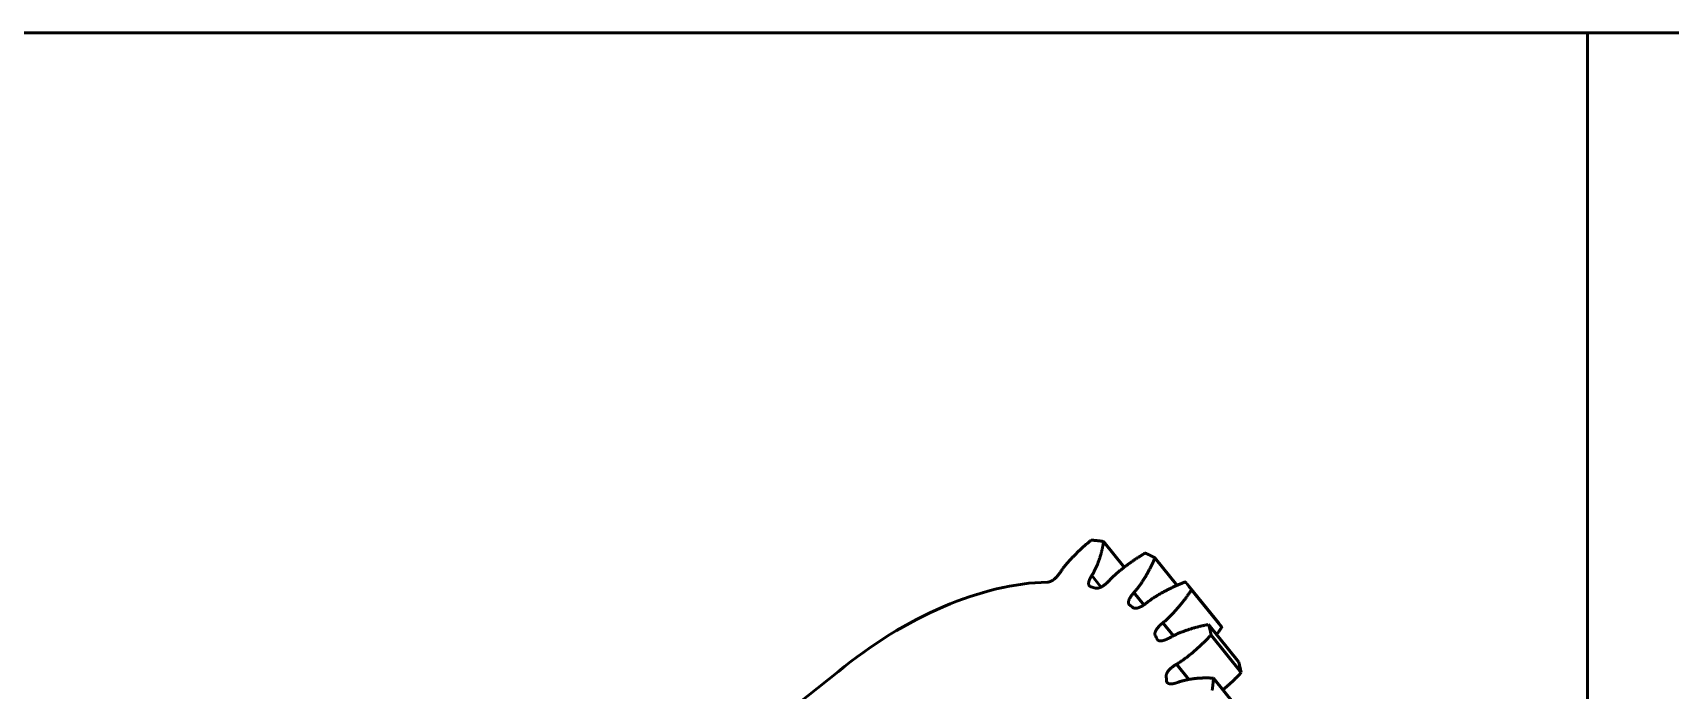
# Model space of a CAD drawing. Header units: inches. Extents: x -122986 to 27550, y -4965 to 6170.
# Drawn here: x 5625.7 to 5792.3, y 803.3 to 870.2 of the extents above; entities that cross this region are included whole.
import ezdxf

# ---------------------------------------------------------------- set-up
doc = ezdxf.new("R2010")
doc.units = ezdxf.units.IN
doc.header["$LTSCALE"] = 2
doc.header["$MEASUREMENT"] = 0
doc.layers.add('1 Đậm', color=7, linetype='Continuous', lineweight=50)

msp = doc.modelspace()

# ---------------------------------------------------------------- linework, layer by layer
at = {"layer": '1 Đậm', "lineweight": 50, "ltscale": 15}
for p, q in [((5353.394, 870.226), (6183.394, 870.226)), ((5783.912, 870.226), (5783.912, 276.226))]:
    msp.add_line(p, q, dxfattribs=at)
at = {"layer": '1 Đậm', "lineweight": 50}
for p, q in [((5734.654, 818.446), (5736.769, 815.816)), ((5739.882, 816.779), (5742.144, 813.964)), ((5733.449, 814.976), (5734.349, 813.856)), ((5737.745, 813.241), (5738.742, 812.001)), ((5746.372, 810.122), (5743.303, 813.94)), ((5743.617, 813.53), (5746.686, 809.712)), ((5740.694, 810.166), (5741.763, 808.836)), ((5745.34, 809.989), (5748.409, 806.171)), ((5745.604, 808.921), (5748.673, 805.103)), ((5691.291, 792.251), (5707.678, 805.203)), ((5707.67, 805.212), (5707.666, 805.21)), ((5707.678, 805.203), (5707.666, 805.21)), ((5707.675, 805.2), (5707.666, 805.21)), ((5707.678, 805.203), (5707.67, 805.212)), ((5742.094, 805.961), (5743.349, 804.401)), ((5745.845, 804.525), (5748.915, 800.706))]:
    msp.add_line(p, q, dxfattribs=at)
at = {"layer": '1 Đậm', "ltscale": 15}
msp.add_line((5748.409, 806.171), (5748.673, 805.103), dxfattribs=at)
at = {"layer": '1 Đậm', "lineweight": 50}
for points in [[(5730.267, 815.321), (5730.311, 815.393), (5730.359, 815.464), (5730.407, 815.535), (5730.458, 815.605), (5730.509, 815.675), (5730.562, 815.745), (5730.616, 815.815), (5730.67, 815.884), (5730.726, 815.954), (5730.782, 816.022), (5730.839, 816.091), (5730.896, 816.16), (5730.955, 816.228), (5731.013, 816.296), (5731.073, 816.363), (5731.133, 816.431), (5731.193, 816.498), (5731.254, 816.565), (5731.316, 816.632), (5731.378, 816.698), (5731.44, 816.765), (5731.503, 816.831), (5731.566, 816.896), (5731.63, 816.962), (5731.694, 817.027), (5731.758, 817.092), (5731.823, 817.157), (5731.888, 817.222), (5731.954, 817.286), (5732.02, 817.35), (5732.086, 817.414), (5732.152, 817.478), (5732.219, 817.541), (5732.286, 817.604), (5732.354, 817.667), (5732.421, 817.73), (5732.489, 817.792), (5732.557, 817.855), (5732.626, 817.917), (5732.695, 817.978), (5732.764, 818.04), (5732.833, 818.101), (5732.903, 818.162), (5732.973, 818.223), (5733.043, 818.284), (5733.113, 818.344), (5733.183, 818.404), (5733.254, 818.464), (5733.325, 818.524), (5733.396, 818.583)], [(5733.396, 818.583), (5733.422, 818.581), (5733.447, 818.579), (5733.473, 818.577), (5733.499, 818.575), (5733.524, 818.573), (5733.55, 818.571), (5733.575, 818.569), (5733.601, 818.566), (5733.626, 818.564), (5733.652, 818.562), (5733.677, 818.559), (5733.702, 818.557), (5733.728, 818.555), (5733.753, 818.552), (5733.779, 818.55), (5733.804, 818.548), (5733.829, 818.545), (5733.854, 818.543), (5733.88, 818.54), (5733.905, 818.537), (5733.93, 818.535), (5733.955, 818.532), (5733.981, 818.53), (5734.006, 818.527), (5734.031, 818.524), (5734.056, 818.521), (5734.081, 818.519), (5734.106, 818.516), (5734.131, 818.513), (5734.157, 818.51), (5734.182, 818.507), (5734.207, 818.504), (5734.232, 818.501), (5734.257, 818.498), (5734.282, 818.495), (5734.306, 818.492), (5734.331, 818.489), (5734.356, 818.486), (5734.381, 818.483), (5734.406, 818.48), (5734.431, 818.477), (5734.456, 818.473), (5734.481, 818.47), (5734.505, 818.467), (5734.53, 818.463), (5734.555, 818.46), (5734.58, 818.457), (5734.604, 818.453), (5734.629, 818.45), (5734.654, 818.446)], [(5734.654, 818.446), (5734.644, 818.38), (5734.634, 818.314), (5734.623, 818.248), (5734.612, 818.181), (5734.601, 818.114), (5734.588, 818.047), (5734.576, 817.98), (5734.563, 817.913), (5734.55, 817.846), (5734.536, 817.778), (5734.521, 817.71), (5734.506, 817.643), (5734.491, 817.575), (5734.474, 817.507), (5734.458, 817.438), (5734.441, 817.37), (5734.423, 817.301), (5734.405, 817.233), (5734.386, 817.164), (5734.367, 817.095), (5734.347, 817.026), (5734.326, 816.957), (5734.305, 816.887), (5734.284, 816.818), (5734.261, 816.748), (5734.238, 816.678), (5734.215, 816.608), (5734.191, 816.538), (5734.166, 816.468), (5734.14, 816.398), (5734.114, 816.328), (5734.087, 816.257), (5734.06, 816.187), (5734.032, 816.116), (5734.002, 816.045), (5733.973, 815.974), (5733.942, 815.903), (5733.91, 815.832), (5733.878, 815.761), (5733.845, 815.689), (5733.811, 815.618), (5733.776, 815.547), (5733.74, 815.475), (5733.702, 815.404), (5733.664, 815.332), (5733.624, 815.261), (5733.583, 815.189), (5733.541, 815.118), (5733.496, 815.046), (5733.449, 814.976)], [(5735.251, 814.474), (5735.31, 814.542), (5735.373, 814.608), (5735.436, 814.674), (5735.501, 814.739), (5735.566, 814.803), (5735.633, 814.867), (5735.7, 814.93), (5735.767, 814.993), (5735.836, 815.055), (5735.905, 815.116), (5735.974, 815.178), (5736.044, 815.238), (5736.114, 815.299), (5736.185, 815.359), (5736.256, 815.418), (5736.328, 815.477), (5736.399, 815.536), (5736.472, 815.594), (5736.544, 815.652), (5736.617, 815.709), (5736.69, 815.766), (5736.763, 815.823), (5736.837, 815.879), (5736.911, 815.935), (5736.985, 815.99), (5737.059, 816.045), (5737.134, 816.1), (5737.209, 816.155), (5737.284, 816.209), (5737.359, 816.262), (5737.434, 816.316), (5737.51, 816.369), (5737.586, 816.422), (5737.662, 816.474), (5737.738, 816.526), (5737.814, 816.577), (5737.89, 816.629), (5737.967, 816.68), (5738.044, 816.73), (5738.121, 816.781), (5738.198, 816.831), (5738.275, 816.88), (5738.352, 816.93), (5738.429, 816.979), (5738.507, 817.027), (5738.584, 817.076), (5738.662, 817.124), (5738.74, 817.172), (5738.818, 817.219), (5738.896, 817.266)], [(5739.882, 816.779), (5739.852, 816.708), (5739.822, 816.637), (5739.791, 816.566), (5739.76, 816.495), (5739.728, 816.424), (5739.696, 816.352), (5739.664, 816.281), (5739.631, 816.21), (5739.598, 816.139), (5739.564, 816.067), (5739.529, 815.996), (5739.495, 815.924), (5739.459, 815.853), (5739.424, 815.782), (5739.388, 815.71), (5739.351, 815.639), (5739.314, 815.567), (5739.276, 815.496), (5739.238, 815.424), (5739.199, 815.353), (5739.16, 815.281), (5739.12, 815.21), (5739.08, 815.138), (5739.039, 815.067), (5738.998, 814.995), (5738.956, 814.924), (5738.914, 814.852), (5738.871, 814.781), (5738.827, 814.709), (5738.783, 814.638), (5738.738, 814.567), (5738.693, 814.496), (5738.647, 814.424), (5738.6, 814.353), (5738.553, 814.282), (5738.505, 814.212), (5738.456, 814.141), (5738.407, 814.07), (5738.357, 813.999), (5738.306, 813.929), (5738.255, 813.859), (5738.202, 813.789), (5738.149, 813.719), (5738.095, 813.649), (5738.04, 813.58), (5737.983, 813.511), (5737.926, 813.443), (5737.867, 813.375), (5737.807, 813.307), (5737.745, 813.241)], [(5738.896, 817.266), (5738.916, 817.257), (5738.937, 817.248), (5738.957, 817.239), (5738.977, 817.23), (5738.997, 817.221), (5739.018, 817.211), (5739.038, 817.202), (5739.058, 817.193), (5739.078, 817.184), (5739.098, 817.174), (5739.118, 817.165), (5739.138, 817.156), (5739.158, 817.146), (5739.178, 817.137), (5739.198, 817.127), (5739.218, 817.118), (5739.238, 817.108), (5739.258, 817.099), (5739.278, 817.089), (5739.298, 817.08), (5739.318, 817.07), (5739.338, 817.06), (5739.357, 817.051), (5739.377, 817.041), (5739.397, 817.031), (5739.417, 817.022), (5739.436, 817.012), (5739.456, 817.002), (5739.476, 816.992), (5739.495, 816.982), (5739.515, 816.972), (5739.534, 816.962), (5739.554, 816.952), (5739.573, 816.942), (5739.593, 816.932), (5739.612, 816.922), (5739.632, 816.912), (5739.651, 816.902), (5739.67, 816.892), (5739.69, 816.882), (5739.709, 816.872), (5739.728, 816.861), (5739.748, 816.851), (5739.767, 816.841), (5739.786, 816.831), (5739.805, 816.82), (5739.824, 816.81), (5739.843, 816.8), (5739.863, 816.789), (5739.882, 816.779)], [(5728.939, 814.305), (5728.967, 814.306), (5728.996, 814.309), (5729.025, 814.312), (5729.054, 814.317), (5729.084, 814.323), (5729.115, 814.331), (5729.146, 814.339), (5729.177, 814.349), (5729.208, 814.36), (5729.239, 814.372), (5729.271, 814.385), (5729.302, 814.399), (5729.334, 814.414), (5729.365, 814.43), (5729.396, 814.447), (5729.427, 814.464), (5729.458, 814.483), (5729.489, 814.502), (5729.519, 814.522), (5729.549, 814.543), (5729.578, 814.564), (5729.608, 814.586), (5729.636, 814.609), (5729.665, 814.632), (5729.693, 814.655), (5729.721, 814.679), (5729.748, 814.704), (5729.774, 814.728), (5729.801, 814.753), (5729.827, 814.779), (5729.852, 814.804), (5729.877, 814.83), (5729.902, 814.856), (5729.926, 814.883), (5729.95, 814.909), (5729.974, 814.936), (5729.997, 814.963), (5730.02, 814.99), (5730.042, 815.017), (5730.064, 815.044), (5730.086, 815.072), (5730.107, 815.099), (5730.129, 815.127), (5730.149, 815.154), (5730.17, 815.182), (5730.19, 815.21), (5730.21, 815.238), (5730.229, 815.265), (5730.248, 815.293), (5730.267, 815.321)], [(5733.449, 814.976), (5733.432, 814.947), (5733.415, 814.919), (5733.398, 814.891), (5733.382, 814.863), (5733.366, 814.834), (5733.35, 814.806), (5733.335, 814.778), (5733.32, 814.75), (5733.306, 814.722), (5733.292, 814.693), (5733.278, 814.665), (5733.265, 814.637), (5733.252, 814.609), (5733.24, 814.581), (5733.228, 814.553), (5733.217, 814.525), (5733.206, 814.497), (5733.197, 814.469), (5733.187, 814.442), (5733.179, 814.414), (5733.171, 814.387), (5733.163, 814.36), (5733.157, 814.333), (5733.151, 814.306), (5733.147, 814.28), (5733.143, 814.254), (5733.14, 814.228), (5733.138, 814.203), (5733.137, 814.178), (5733.137, 814.153), (5733.138, 814.129), (5733.14, 814.105), (5733.143, 814.082), (5733.148, 814.06), (5733.153, 814.038), (5733.16, 814.017), (5733.168, 813.997), (5733.177, 813.977), (5733.188, 813.959), (5733.199, 813.941), (5733.212, 813.924), (5733.226, 813.909), (5733.242, 813.894), (5733.258, 813.88), (5733.276, 813.868), (5733.295, 813.856), (5733.314, 813.846), (5733.335, 813.837), (5733.357, 813.829), (5733.38, 813.822)], [(5733.825, 813.698), (5733.848, 813.692), (5733.873, 813.687), (5733.898, 813.684), (5733.924, 813.681), (5733.95, 813.68), (5733.978, 813.68), (5734.006, 813.681), (5734.035, 813.684), (5734.064, 813.687), (5734.093, 813.692), (5734.123, 813.698), (5734.154, 813.706), (5734.185, 813.714), (5734.216, 813.723), (5734.247, 813.734), (5734.278, 813.745), (5734.31, 813.758), (5734.341, 813.771), (5734.372, 813.785), (5734.404, 813.8), (5734.435, 813.816), (5734.466, 813.833), (5734.498, 813.85), (5734.528, 813.868), (5734.559, 813.887), (5734.59, 813.906), (5734.62, 813.926), (5734.65, 813.946), (5734.68, 813.967), (5734.71, 813.988), (5734.739, 814.01), (5734.768, 814.032), (5734.797, 814.054), (5734.826, 814.077), (5734.854, 814.1), (5734.882, 814.124), (5734.91, 814.148), (5734.938, 814.172), (5734.965, 814.196), (5734.993, 814.22), (5735.019, 814.245), (5735.046, 814.27), (5735.072, 814.295), (5735.099, 814.32), (5735.124, 814.345), (5735.15, 814.371), (5735.176, 814.396), (5735.201, 814.422), (5735.226, 814.448), (5735.251, 814.474)], [(5737.745, 813.241), (5737.722, 813.214), (5737.698, 813.187), (5737.675, 813.16), (5737.653, 813.133), (5737.63, 813.106), (5737.608, 813.079), (5737.586, 813.052), (5737.565, 813.024), (5737.544, 812.997), (5737.523, 812.969), (5737.502, 812.941), (5737.482, 812.914), (5737.462, 812.886), (5737.443, 812.858), (5737.424, 812.83), (5737.406, 812.802), (5737.388, 812.773), (5737.371, 812.745), (5737.354, 812.717), (5737.338, 812.689), (5737.322, 812.661), (5737.307, 812.632), (5737.293, 812.604), (5737.28, 812.576), (5737.267, 812.548), (5737.255, 812.52), (5737.244, 812.492), (5737.234, 812.465), (5737.225, 812.437), (5737.217, 812.41), (5737.21, 812.382), (5737.204, 812.356), (5737.199, 812.329), (5737.195, 812.303), (5737.192, 812.277), (5737.191, 812.252), (5737.191, 812.228), (5737.192, 812.204), (5737.194, 812.18), (5737.198, 812.157), (5737.203, 812.135), (5737.21, 812.114), (5737.217, 812.093), (5737.226, 812.074), (5737.236, 812.055), (5737.248, 812.037), (5737.261, 812.021), (5737.275, 812.005), (5737.29, 811.99), (5737.307, 811.977)], [(5739.057, 812.203), (5739.128, 812.262), (5739.201, 812.319), (5739.275, 812.375), (5739.349, 812.43), (5739.424, 812.484), (5739.5, 812.537), (5739.576, 812.59), (5739.652, 812.641), (5739.729, 812.692), (5739.805, 812.742), (5739.883, 812.792), (5739.96, 812.841), (5740.038, 812.889), (5740.115, 812.937), (5740.193, 812.984), (5740.272, 813.031), (5740.35, 813.077), (5740.428, 813.122), (5740.507, 813.167), (5740.586, 813.211), (5740.664, 813.255), (5740.743, 813.299), (5740.822, 813.342), (5740.901, 813.384), (5740.981, 813.426), (5741.06, 813.467), (5741.139, 813.508), (5741.218, 813.549), (5741.298, 813.589), (5741.377, 813.629), (5741.457, 813.668), (5741.536, 813.707), (5741.616, 813.745), (5741.695, 813.783), (5741.775, 813.821), (5741.855, 813.858), (5741.934, 813.894), (5742.014, 813.931), (5742.094, 813.966), (5742.173, 814.002), (5742.253, 814.037), (5742.333, 814.072), (5742.412, 814.106), (5742.492, 814.14), (5742.572, 814.173), (5742.651, 814.206), (5742.731, 814.239), (5742.811, 814.271), (5742.89, 814.303), (5742.97, 814.335)], [(5743.617, 813.53), (5743.569, 813.459), (5743.52, 813.388), (5743.472, 813.317), (5743.423, 813.247), (5743.373, 813.176), (5743.323, 813.105), (5743.273, 813.035), (5743.223, 812.964), (5743.172, 812.894), (5743.12, 812.824), (5743.069, 812.753), (5743.017, 812.683), (5742.964, 812.613), (5742.911, 812.543), (5742.858, 812.474), (5742.804, 812.404), (5742.75, 812.334), (5742.695, 812.265), (5742.64, 812.196), (5742.585, 812.126), (5742.529, 812.057), (5742.473, 811.988), (5742.416, 811.92), (5742.359, 811.851), (5742.302, 811.783), (5742.244, 811.714), (5742.185, 811.646), (5742.126, 811.578), (5742.067, 811.51), (5742.007, 811.443), (5741.947, 811.376), (5741.886, 811.309), (5741.825, 811.242), (5741.763, 811.175), (5741.701, 811.109), (5741.638, 811.043), (5741.575, 810.977), (5741.511, 810.912), (5741.447, 810.847), (5741.382, 810.782), (5741.316, 810.717), (5741.25, 810.654), (5741.183, 810.59), (5741.116, 810.527), (5741.048, 810.465), (5740.979, 810.403), (5740.909, 810.342), (5740.838, 810.282), (5740.767, 810.223), (5740.694, 810.166)], [(5742.97, 814.335), (5742.983, 814.319), (5742.997, 814.304), (5743.011, 814.288), (5743.024, 814.273), (5743.038, 814.257), (5743.051, 814.241), (5743.065, 814.226), (5743.078, 814.21), (5743.092, 814.194), (5743.105, 814.179), (5743.119, 814.163), (5743.132, 814.147), (5743.145, 814.131), (5743.159, 814.116), (5743.172, 814.1), (5743.185, 814.084), (5743.198, 814.068), (5743.211, 814.052), (5743.225, 814.036), (5743.238, 814.02), (5743.251, 814.004), (5743.264, 813.988), (5743.277, 813.972), (5743.29, 813.956), (5743.303, 813.94), (5743.316, 813.924), (5743.329, 813.908), (5743.341, 813.892), (5743.354, 813.875), (5743.367, 813.859), (5743.38, 813.843), (5743.393, 813.827), (5743.405, 813.81), (5743.418, 813.794), (5743.431, 813.778), (5743.443, 813.761), (5743.456, 813.745), (5743.468, 813.729), (5743.481, 813.712), (5743.493, 813.696), (5743.506, 813.679), (5743.518, 813.663), (5743.531, 813.646), (5743.543, 813.63), (5743.555, 813.613), (5743.568, 813.597), (5743.58, 813.58), (5743.592, 813.563), (5743.604, 813.547), (5743.617, 813.53)], [(5737.631, 811.721), (5737.648, 811.707), (5737.666, 811.696), (5737.686, 811.685), (5737.706, 811.675), (5737.727, 811.667), (5737.75, 811.659), (5737.773, 811.653), (5737.798, 811.648), (5737.823, 811.645), (5737.849, 811.642), (5737.876, 811.641), (5737.903, 811.641), (5737.931, 811.642), (5737.959, 811.644), (5737.988, 811.648), (5738.018, 811.652), (5738.048, 811.657), (5738.078, 811.664), (5738.108, 811.671), (5738.139, 811.68), (5738.17, 811.689), (5738.201, 811.699), (5738.233, 811.71), (5738.264, 811.722), (5738.295, 811.734), (5738.327, 811.748), (5738.358, 811.761), (5738.389, 811.776), (5738.421, 811.791), (5738.452, 811.807), (5738.483, 811.823), (5738.515, 811.84), (5738.546, 811.857), (5738.577, 811.875), (5738.608, 811.893), (5738.639, 811.912), (5738.669, 811.93), (5738.7, 811.95), (5738.73, 811.969), (5738.761, 811.989), (5738.791, 812.01), (5738.821, 812.03), (5738.851, 812.051), (5738.881, 812.072), (5738.91, 812.093), (5738.94, 812.115), (5738.969, 812.136), (5738.999, 812.158), (5739.028, 812.181), (5739.057, 812.203)], [(5740.694, 810.166), (5740.666, 810.143), (5740.638, 810.119), (5740.61, 810.095), (5740.582, 810.071), (5740.555, 810.047), (5740.528, 810.023), (5740.501, 809.998), (5740.474, 809.974), (5740.448, 809.949), (5740.422, 809.923), (5740.396, 809.898), (5740.37, 809.873), (5740.344, 809.847), (5740.319, 809.821), (5740.295, 809.795), (5740.27, 809.768), (5740.246, 809.742), (5740.223, 809.715), (5740.2, 809.688), (5740.177, 809.661), (5740.155, 809.634), (5740.133, 809.607), (5740.112, 809.579), (5740.092, 809.551), (5740.072, 809.524), (5740.054, 809.496), (5740.035, 809.467), (5740.018, 809.439), (5740.001, 809.411), (5739.985, 809.383), (5739.971, 809.355), (5739.957, 809.326), (5739.944, 809.298), (5739.932, 809.27), (5739.922, 809.243), (5739.912, 809.215), (5739.904, 809.188), (5739.897, 809.16), (5739.891, 809.134), (5739.887, 809.107), (5739.883, 809.082), (5739.882, 809.056), (5739.881, 809.031), (5739.882, 809.007), (5739.884, 808.984), (5739.888, 808.961), (5739.893, 808.939), (5739.899, 808.917), (5739.907, 808.897), (5739.916, 808.878)], [(5741.426, 808.662), (5741.504, 808.709), (5741.583, 808.753), (5741.662, 808.796), (5741.741, 808.837), (5741.82, 808.877), (5741.9, 808.916), (5741.979, 808.954), (5742.059, 808.991), (5742.139, 809.027), (5742.218, 809.063), (5742.298, 809.097), (5742.378, 809.131), (5742.457, 809.164), (5742.537, 809.196), (5742.616, 809.228), (5742.696, 809.259), (5742.775, 809.289), (5742.855, 809.318), (5742.934, 809.347), (5743.013, 809.376), (5743.092, 809.404), (5743.171, 809.431), (5743.25, 809.457), (5743.329, 809.484), (5743.408, 809.509), (5743.487, 809.534), (5743.565, 809.558), (5743.644, 809.582), (5743.722, 809.606), (5743.801, 809.629), (5743.879, 809.651), (5743.957, 809.673), (5744.035, 809.695), (5744.112, 809.715), (5744.19, 809.736), (5744.268, 809.756), (5744.345, 809.775), (5744.422, 809.794), (5744.5, 809.813), (5744.577, 809.831), (5744.654, 809.849), (5744.73, 809.866), (5744.807, 809.883), (5744.884, 809.899), (5744.96, 809.915), (5745.036, 809.931), (5745.112, 809.946), (5745.188, 809.961), (5745.264, 809.975), (5745.34, 809.989)], [(5745.34, 809.989), (5745.346, 809.968), (5745.352, 809.947), (5745.358, 809.926), (5745.364, 809.905), (5745.37, 809.884), (5745.376, 809.863), (5745.382, 809.842), (5745.388, 809.821), (5745.394, 809.8), (5745.399, 809.779), (5745.405, 809.758), (5745.411, 809.737), (5745.417, 809.716), (5745.422, 809.695), (5745.428, 809.674), (5745.434, 809.653), (5745.439, 809.631), (5745.445, 809.61), (5745.45, 809.589), (5745.456, 809.568), (5745.461, 809.546), (5745.466, 809.525), (5745.472, 809.504), (5745.477, 809.483), (5745.482, 809.461), (5745.488, 809.44), (5745.493, 809.418), (5745.498, 809.397), (5745.503, 809.376), (5745.508, 809.354), (5745.514, 809.333), (5745.519, 809.311), (5745.524, 809.29), (5745.529, 809.268), (5745.534, 809.247), (5745.539, 809.225), (5745.543, 809.204), (5745.548, 809.182), (5745.553, 809.16), (5745.558, 809.139), (5745.563, 809.117), (5745.567, 809.095), (5745.572, 809.074), (5745.577, 809.052), (5745.581, 809.03), (5745.586, 809.009), (5745.591, 808.987), (5745.595, 808.965), (5745.6, 808.943), (5745.604, 808.921)], [(5746.372, 810.122), (5746.379, 810.114), (5746.385, 810.106), (5746.392, 810.098), (5746.398, 810.09), (5746.404, 810.082), (5746.411, 810.073), (5746.417, 810.065), (5746.424, 810.057), (5746.43, 810.049), (5746.436, 810.041), (5746.443, 810.033), (5746.449, 810.025), (5746.456, 810.017), (5746.462, 810.009), (5746.468, 810), (5746.475, 809.992), (5746.481, 809.984), (5746.487, 809.976), (5746.494, 809.968), (5746.5, 809.96), (5746.506, 809.951), (5746.513, 809.943), (5746.519, 809.935), (5746.525, 809.927), (5746.532, 809.919), (5746.538, 809.91), (5746.544, 809.902), (5746.55, 809.894), (5746.557, 809.886), (5746.563, 809.878), (5746.569, 809.869), (5746.575, 809.861), (5746.582, 809.853), (5746.588, 809.845), (5746.594, 809.836), (5746.6, 809.828), (5746.606, 809.82), (5746.613, 809.812), (5746.619, 809.803), (5746.625, 809.795), (5746.631, 809.787), (5746.637, 809.778), (5746.643, 809.77), (5746.649, 809.762), (5746.656, 809.753), (5746.662, 809.745), (5746.668, 809.737), (5746.674, 809.728), (5746.68, 809.72), (5746.686, 809.712)], [(5740.097, 808.506), (5740.107, 808.487), (5740.118, 808.469), (5740.13, 808.452), (5740.143, 808.436), (5740.158, 808.421), (5740.174, 808.406), (5740.192, 808.393), (5740.21, 808.382), (5740.229, 808.371), (5740.25, 808.361), (5740.271, 808.353), (5740.294, 808.345), (5740.317, 808.339), (5740.341, 808.334), (5740.366, 808.33), (5740.392, 808.327), (5740.418, 808.325), (5740.445, 808.324), (5740.472, 808.324), (5740.5, 808.325), (5740.529, 808.327), (5740.558, 808.33), (5740.587, 808.334), (5740.616, 808.339), (5740.646, 808.344), (5740.676, 808.351), (5740.707, 808.358), (5740.737, 808.366), (5740.768, 808.374), (5740.799, 808.383), (5740.83, 808.393), (5740.861, 808.403), (5740.892, 808.414), (5740.924, 808.426), (5740.955, 808.437), (5740.987, 808.45), (5741.018, 808.463), (5741.05, 808.476), (5741.081, 808.49), (5741.112, 808.504), (5741.144, 808.518), (5741.175, 808.533), (5741.207, 808.548), (5741.238, 808.564), (5741.269, 808.579), (5741.301, 808.595), (5741.332, 808.612), (5741.363, 808.628), (5741.395, 808.645), (5741.426, 808.662)], [(5745.604, 808.921), (5745.541, 808.855), (5745.478, 808.789), (5745.415, 808.724), (5745.351, 808.658), (5745.287, 808.593), (5745.223, 808.528), (5745.159, 808.462), (5745.094, 808.398), (5745.029, 808.333), (5744.963, 808.268), (5744.898, 808.204), (5744.832, 808.14), (5744.766, 808.076), (5744.699, 808.013), (5744.632, 807.949), (5744.565, 807.886), (5744.498, 807.823), (5744.43, 807.761), (5744.362, 807.698), (5744.294, 807.636), (5744.225, 807.574), (5744.156, 807.513), (5744.087, 807.451), (5744.017, 807.39), (5743.947, 807.329), (5743.877, 807.269), (5743.807, 807.209), (5743.736, 807.149), (5743.665, 807.089), (5743.594, 807.03), (5743.522, 806.971), (5743.45, 806.913), (5743.378, 806.855), (5743.305, 806.798), (5743.232, 806.74), (5743.159, 806.684), (5743.085, 806.628), (5743.011, 806.572), (5742.937, 806.517), (5742.862, 806.462), (5742.787, 806.408), (5742.711, 806.355), (5742.636, 806.302), (5742.56, 806.25), (5742.483, 806.199), (5742.406, 806.149), (5742.329, 806.1), (5742.251, 806.052), (5742.173, 806.005), (5742.094, 805.961)], [(5746.686, 809.712), (5746.676, 809.697), (5746.666, 809.683), (5746.657, 809.668), (5746.647, 809.653), (5746.637, 809.639), (5746.627, 809.624), (5746.617, 809.61), (5746.607, 809.595), (5746.597, 809.581), (5746.587, 809.566), (5746.577, 809.552), (5746.567, 809.537), (5746.557, 809.523), (5746.547, 809.508), (5746.537, 809.493), (5746.527, 809.479), (5746.517, 809.464), (5746.507, 809.45), (5746.497, 809.435), (5746.487, 809.421), (5746.477, 809.406), (5746.467, 809.392), (5746.456, 809.377), (5746.446, 809.363), (5746.436, 809.348), (5746.426, 809.334), (5746.416, 809.319), (5746.405, 809.305), (5746.395, 809.29), (5746.385, 809.276), (5746.375, 809.261), (5746.364, 809.247), (5746.354, 809.232), (5746.344, 809.218), (5746.333, 809.203), (5746.323, 809.189), (5746.313, 809.174), (5746.302, 809.16), (5746.292, 809.146), (5746.281, 809.131), (5746.271, 809.117), (5746.26, 809.102), (5746.25, 809.088), (5746.239, 809.073), (5746.229, 809.059), (5746.218, 809.044), (5746.208, 809.03), (5746.197, 809.016), (5746.187, 809.001), (5746.176, 808.987)], [(5742.094, 805.961), (5742.063, 805.943), (5742.033, 805.924), (5742.002, 805.905), (5741.971, 805.885), (5741.941, 805.866), (5741.911, 805.846), (5741.88, 805.826), (5741.85, 805.805), (5741.82, 805.785), (5741.79, 805.764), (5741.761, 805.743), (5741.731, 805.721), (5741.702, 805.699), (5741.673, 805.677), (5741.644, 805.655), (5741.615, 805.632), (5741.587, 805.609), (5741.558, 805.585), (5741.531, 805.562), (5741.503, 805.537), (5741.476, 805.513), (5741.449, 805.488), (5741.423, 805.463), (5741.397, 805.438), (5741.372, 805.412), (5741.347, 805.386), (5741.323, 805.36), (5741.299, 805.333), (5741.276, 805.306), (5741.254, 805.279), (5741.233, 805.252), (5741.212, 805.224), (5741.192, 805.196), (5741.173, 805.168), (5741.155, 805.14), (5741.138, 805.112), (5741.123, 805.084), (5741.108, 805.055), (5741.094, 805.027), (5741.082, 804.999), (5741.071, 804.971), (5741.061, 804.943), (5741.052, 804.916), (5741.045, 804.889), (5741.039, 804.862), (5741.034, 804.836), (5741.031, 804.81), (5741.029, 804.785), (5741.029, 804.76), (5741.03, 804.736)], [(5748.673, 805.103), (5748.638, 805.066), (5748.603, 805.029), (5748.568, 804.992), (5748.532, 804.955), (5748.497, 804.919), (5748.461, 804.882), (5748.426, 804.845), (5748.39, 804.808), (5748.354, 804.772), (5748.318, 804.735), (5748.282, 804.699), (5748.246, 804.662), (5748.21, 804.626), (5748.174, 804.59), (5748.137, 804.553), (5748.101, 804.517), (5748.064, 804.481), (5748.027, 804.445), (5747.991, 804.409), (5747.954, 804.373), (5747.917, 804.337), (5747.88, 804.301), (5747.843, 804.266), (5747.806, 804.23), (5747.768, 804.194), (5747.731, 804.159), (5747.693, 804.123), (5747.656, 804.088), (5747.618, 804.053), (5747.58, 804.017), (5747.543, 803.982), (5747.505, 803.947), (5747.467, 803.912), (5747.428, 803.877), (5747.39, 803.843), (5747.352, 803.808), (5747.313, 803.773), (5747.275, 803.738), (5747.236, 803.704), (5747.198, 803.67), (5747.159, 803.635), (5747.12, 803.601), (5747.081, 803.567), (5747.042, 803.533), (5747.003, 803.499), (5746.963, 803.465), (5746.924, 803.431), (5746.884, 803.397), (5746.845, 803.364), (5746.805, 803.33)], [(5741.055, 804.275), (5741.057, 804.251), (5741.06, 804.228), (5741.064, 804.205), (5741.07, 804.184), (5741.077, 804.163), (5741.086, 804.143), (5741.096, 804.124), (5741.107, 804.106), (5741.119, 804.089), (5741.133, 804.073), (5741.147, 804.057), (5741.163, 804.043), (5741.18, 804.03), (5741.198, 804.018), (5741.217, 804.007), (5741.237, 803.996), (5741.258, 803.987), (5741.28, 803.979), (5741.303, 803.972), (5741.326, 803.966), (5741.35, 803.961), (5741.375, 803.956), (5741.4, 803.953), (5741.426, 803.95), (5741.452, 803.948), (5741.479, 803.947), (5741.506, 803.947), (5741.534, 803.947), (5741.562, 803.949), (5741.59, 803.951), (5741.619, 803.953), (5741.648, 803.956), (5741.677, 803.96), (5741.706, 803.964), (5741.736, 803.969), (5741.766, 803.975), (5741.796, 803.981), (5741.826, 803.987), (5741.857, 803.994), (5741.887, 804.001), (5741.918, 804.009), (5741.948, 804.017), (5741.979, 804.025), (5742.01, 804.034), (5742.041, 804.043), (5742.072, 804.053), (5742.103, 804.062), (5742.134, 804.073), (5742.165, 804.083), (5742.196, 804.094)], [(5742.196, 804.094), (5742.276, 804.125), (5742.355, 804.153), (5742.434, 804.179), (5742.513, 804.204), (5742.591, 804.227), (5742.669, 804.249), (5742.747, 804.27), (5742.825, 804.29), (5742.902, 804.309), (5742.979, 804.327), (5743.056, 804.344), (5743.132, 804.361), (5743.208, 804.376), (5743.284, 804.391), (5743.36, 804.405), (5743.435, 804.418), (5743.51, 804.43), (5743.585, 804.442), (5743.66, 804.453), (5743.734, 804.464), (5743.808, 804.473), (5743.882, 804.483), (5743.956, 804.491), (5744.029, 804.499), (5744.102, 804.506), (5744.175, 804.513), (5744.248, 804.519), (5744.32, 804.525), (5744.392, 804.53), (5744.464, 804.535), (5744.535, 804.539), (5744.606, 804.542), (5744.677, 804.545), (5744.748, 804.548), (5744.819, 804.55), (5744.889, 804.552), (5744.959, 804.553), (5745.028, 804.553), (5745.098, 804.553), (5745.167, 804.553), (5745.236, 804.552), (5745.305, 804.551), (5745.373, 804.549), (5745.441, 804.547), (5745.509, 804.544), (5745.577, 804.541), (5745.644, 804.538), (5745.712, 804.534), (5745.778, 804.529), (5745.845, 804.525)], [(5745.845, 804.525), (5745.843, 804.5), (5745.841, 804.475), (5745.839, 804.45), (5745.837, 804.425), (5745.835, 804.4), (5745.833, 804.375), (5745.831, 804.35), (5745.829, 804.326), (5745.827, 804.301), (5745.825, 804.276), (5745.822, 804.251), (5745.82, 804.226), (5745.818, 804.201), (5745.815, 804.176), (5745.813, 804.151), (5745.811, 804.126), (5745.808, 804.101), (5745.806, 804.076), (5745.803, 804.05), (5745.801, 804.025), (5745.798, 804), (5745.795, 803.975), (5745.793, 803.95), (5745.79, 803.925), (5745.787, 803.9), (5745.785, 803.875), (5745.782, 803.849), (5745.779, 803.824), (5745.776, 803.799), (5745.773, 803.774), (5745.77, 803.749), (5745.767, 803.723), (5745.764, 803.698), (5745.761, 803.673), (5745.758, 803.648), (5745.755, 803.622), (5745.752, 803.597), (5745.749, 803.572), (5745.746, 803.546), (5745.743, 803.521), (5745.739, 803.496), (5745.736, 803.47), (5745.733, 803.445), (5745.729, 803.42), (5745.726, 803.394), (5745.722, 803.369), (5745.719, 803.344), (5745.716, 803.318), (5745.712, 803.293)]]:
    msp.add_lwpolyline(points, dxfattribs=at)
for start_param, end_param in [(0.6414184, 1.5983175), (0.379619, 0.4057792), (0.1178196, 0.1439798), (6.1392055, 6.1653657), (5.8774061, 5.9035663)]:
    msp.add_ellipse((5717.973, 793.578), major_axis=(20.946, 16.838), ratio=0.5773503, start_param=start_param, end_param=end_param, dxfattribs=at)

doc.saveas('drawing.dxf')
